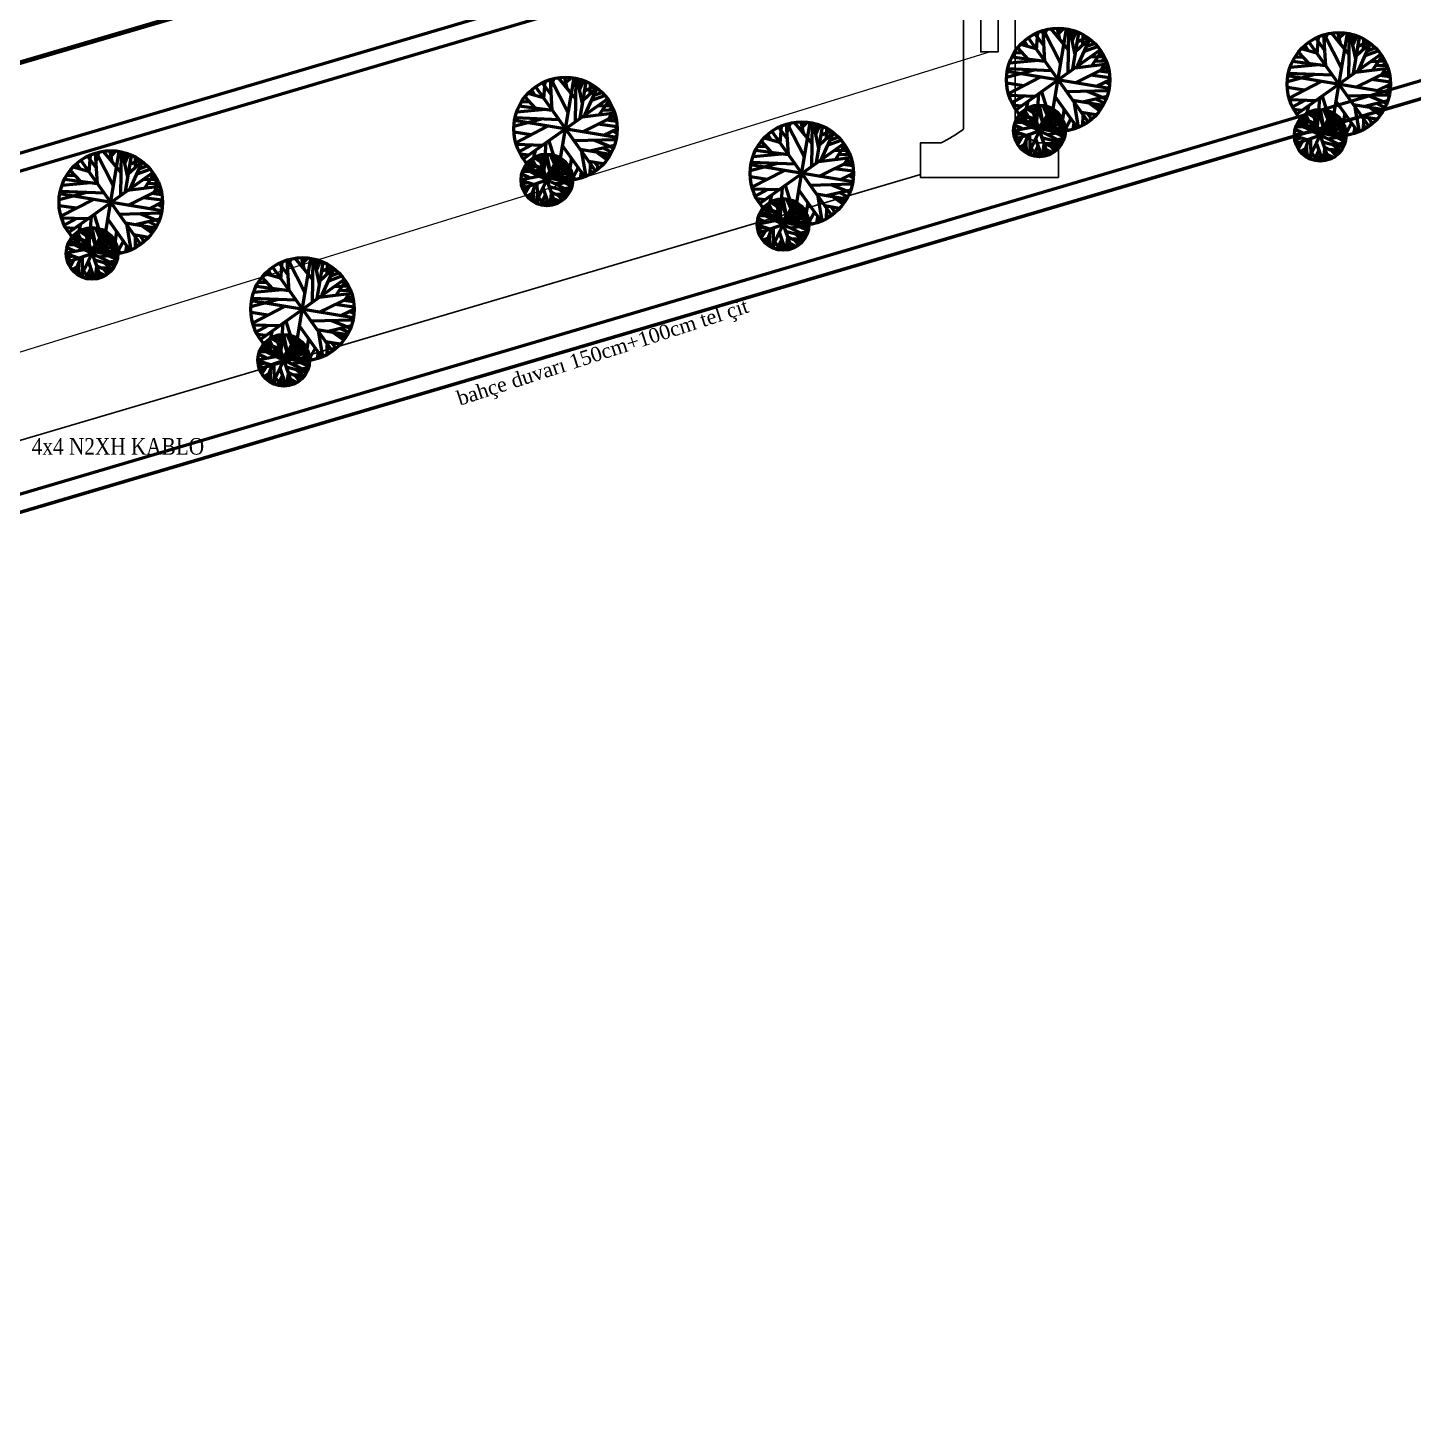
# Model space of a CAD drawing. Header units: millimetres. Extents: x 2046 to 14753, y 2361 to 29276.
# Drawn here: x 6822.8 to 7224.7, y 26525.4 to 26929.7 of the extents above; entities that cross this region are included whole.
import ezdxf

# ---------------------------------------------------------------- set-up
doc = ezdxf.new("R2010")
doc.units = ezdxf.units.MM
for name, color, linetype, lineweight in [('A.O. DUVAR', 7, 'Continuous', 50), ('ELK-YAZI', 2, 'Continuous', 25), ('TOPRAKLAMA', 44, 'Continuous', 18)]:
    doc.layers.add(name, color=color, linetype=linetype, lineweight=lineweight)
doc.layers.add('AYDINLATMA', color=3, linetype='Continuous')
doc.layers.add('aydınlatma', color=3, linetype='Continuous')
doc.styles.add('A.O. MALZEME', font='times.ttf', dxfattribs={"height": 10})
doc.styles.add('YAZI', font='times.ttf', dxfattribs={"width": 0.85})

msp = doc.modelspace()

# ---------------------------------------------------------------- linework, layer by layer
at = {"layer": 'A.O. DUVAR'}
for p, q in [((5839.016, 26603.512), (7231.272, 27014.647)), ((5843.728, 26599.69), (7233.049, 27009.959)), ((7117.601, 26924.504), (7115.013, 26927.968)), ((7115.474, 26923.258), (7115.816, 26928.235)), ((7117.908, 26919.934), (7117.345, 26928.837)), ((7117.468, 26926.642), (7118.321, 26929.074)), ((7122.527, 26919.275), (7117.58, 26928.912)), ((7119.255, 26899.779), (7124.205, 26929.362)), ((7124.754, 26923.25), (7119.664, 26929.364)), ((7122.187, 26926.31), (7121.552, 26929.448)), ((7121.849, 26928.026), (7123.239, 26929.395)), ((7124.628, 26916.636), (7124.81, 26929.189)), ((7126.669, 26921.9), (7125.148, 26929.075)), ((7125.477, 26927.304), (7126.466, 26928.683)), ((7125.783, 26925.938), (7126.977, 26928.541)), ((7126.005, 26917.664), (7127.721, 26928.187)), ((7128.911, 26924.899), (7128.958, 26927.58)), ((7199.359, 26918.663), (7198.797, 26927.566)), ((7198.92, 26925.372), (7199.773, 26927.803)), ((7203.979, 26918.005), (7199.032, 26927.641)), ((7200.706, 26898.509), (7205.657, 26928.092)), ((7206.205, 26921.979), (7201.116, 26928.093)), ((7203.639, 26925.04), (7203.004, 26928.178)), ((7203.301, 26926.755), (7204.69, 26928.125)), ((7206.08, 26915.365), (7206.262, 26927.919)), ((7208.121, 26920.629), (7206.6, 26927.805)), ((7206.928, 26926.034), (7207.918, 26927.413)), ((7207.235, 26924.667), (7208.429, 26927.27)), ((7265.051, 26925.567), (5928.549, 26530.895)), ((7109.643, 26905.949), (7133.816, 26923.192)), ((7113.071, 26920.629), (7110.003, 26923.888)), ((7115.261, 26923.58), (7110.874, 26924.829)), ((7112.842, 26924.328), (7111.937, 26925.852)), ((7113.108, 26926.657), (7130.351, 26902.484)), ((7126.837, 26922.901), (7130.738, 26926.481)), ((7127.293, 26925.628), (7130.142, 26926.924)), ((7127.478, 26918.733), (7130.945, 26926.389)), ((7129.376, 26922.877), (7133.174, 26924.243)), ((7130.018, 26924.314), (7132.297, 26925.134)), ((7196.712, 26922.309), (7192.326, 26923.558)), ((7194.294, 26923.057), (7193.389, 26924.582)), ((7194.56, 26925.387), (7211.803, 26901.213)), ((7199.053, 26923.233), (7196.465, 26926.698)), ((7196.926, 26921.988), (7197.268, 26926.964)), ((7207.457, 26916.393), (7209.173, 26926.917)), ((7208.289, 26921.631), (7212.189, 26925.211)), ((7208.745, 26924.357), (7211.594, 26925.654)), ((7208.93, 26917.462), (7212.397, 26925.119)), ((7210.363, 26923.629), (7210.41, 26926.309)), ((7210.828, 26921.606), (7214.626, 26922.973)), ((7211.47, 26923.043), (7213.749, 26923.863)), ((5927.442, 26525.355), (7266.829, 26920.878)), ((7266.829, 26920.878), (5927.442, 26525.355)), ((7115.988, 26920.198), (7107.605, 26919.427)), ((7117.864, 26919.941), (7108.303, 26921.198)), ((7111.404, 26922.395), (7108.942, 26922.349)), ((7135.979, 26919.141), (7126.548, 26917.973)), ((7131.062, 26921.222), (7135.055, 26921.354)), ((7131.521, 26918.628), (7134.262, 26922.746)), ((7132.528, 26920.118), (7135.675, 26919.992)), ((7133.933, 26921.313), (7134.783, 26921.858)), ((7134.168, 26917.384), (7135.194, 26918.986)), ((7134.441, 26920.084), (7135.319, 26920.796)), ((7197.44, 26918.927), (7189.057, 26918.156)), ((7199.316, 26918.671), (7189.755, 26919.927)), ((7192.855, 26921.124), (7190.394, 26921.079)), ((7191.095, 26904.678), (7215.268, 26921.922)), ((7194.523, 26919.358), (7191.454, 26922.617)), ((7212.514, 26919.951), (7216.507, 26920.084)), ((7212.972, 26917.358), (7215.714, 26921.475)), ((7215.385, 26920.043), (7216.234, 26920.587)), ((7215.893, 26918.814), (7216.771, 26919.525)), ((6976.324, 26885.559), (6981.274, 26915.142)), ((6981.823, 26909.03), (6976.733, 26915.144)), ((6979.256, 26912.091), (6978.621, 26915.229)), ((6978.919, 26913.806), (6980.308, 26915.175)), ((6981.697, 26902.416), (6981.879, 26914.969)), ((7114.766, 26917.428), (7106.777, 26915.275)), ((7136.521, 26912.095), (7106.938, 26917.045)), ((7119.817, 26917.212), (7107.143, 26917.731)), ((7107.281, 26910.558), (7116.561, 26915.354)), ((7136.214, 26918.415), (7126.727, 26913.71)), ((7136.657, 26915.195), (7131.204, 26915.936)), ((7136.561, 26916.755), (7133.635, 26917.131)), ((7135.467, 26916.881), (7136.32, 26917.711)), ((7196.218, 26916.157), (7188.229, 26914.005)), ((7217.973, 26910.825), (7188.39, 26915.775)), ((7201.269, 26915.941), (7188.595, 26916.461)), ((7217.431, 26917.87), (7207.999, 26916.703)), ((7217.666, 26917.144), (7208.179, 26912.44)), ((7213.98, 26918.848), (7217.127, 26918.722)), ((7218.013, 26915.485), (7215.087, 26915.86)), ((7215.62, 26916.114), (7216.646, 26917.716)), ((7216.919, 26915.611), (7217.771, 26916.44)), ((6969.912, 26910.108), (6969.007, 26911.632)), ((6970.177, 26912.437), (6987.42, 26888.264)), ((6974.671, 26910.284), (6972.082, 26913.749)), ((6972.544, 26909.038), (6972.885, 26914.015)), ((6974.977, 26905.714), (6974.414, 26914.617)), ((6974.538, 26912.423), (6975.391, 26914.854)), ((6979.596, 26905.055), (6974.65, 26914.692)), ((6983.738, 26907.68), (6982.217, 26914.856)), ((6982.546, 26913.085), (6983.535, 26914.463)), ((6982.852, 26911.718), (6984.046, 26914.321)), ((6983.074, 26903.444), (6984.79, 26913.967)), ((6983.906, 26908.681), (6987.807, 26912.261)), ((6984.362, 26911.408), (6987.212, 26912.704)), ((6984.547, 26904.513), (6988.014, 26912.17)), ((6985.98, 26910.679), (6986.027, 26913.36)), ((6987.087, 26910.094), (6989.366, 26910.914)), ((7111.681, 26912.853), (7106.811, 26913.611)), ((7120.579, 26899.638), (7116.967, 26911.111)), ((7136.337, 26911.416), (7124.193, 26911.103)), ((7135.667, 26909.011), (7130.282, 26911.228)), ((7132.899, 26912.735), (7136.694, 26914.617)), ((7136.654, 26913.308), (7135.383, 26913.978)), ((7193.133, 26911.583), (7188.262, 26912.341)), ((7188.733, 26909.287), (7198.013, 26914.084)), ((7218.109, 26913.924), (7212.656, 26914.665)), ((7214.351, 26911.464), (7218.146, 26913.346)), ((7218.105, 26912.037), (7216.834, 26912.708)), ((6974.933, 26905.721), (6965.372, 26906.978)), ((6968.473, 26908.175), (6966.011, 26908.129)), ((6966.712, 26891.729), (6990.886, 26908.972)), ((6970.14, 26906.409), (6967.072, 26909.668)), ((6972.33, 26909.36), (6967.943, 26910.609)), ((6986.445, 26908.657), (6990.243, 26910.023)), ((6988.131, 26907.002), (6992.124, 26907.135)), ((6988.59, 26904.408), (6991.331, 26908.526)), ((6991.002, 26907.094), (6991.852, 26907.638)), ((7115.004, 26909.78), (7107.458, 26910.013)), ((7111.761, 26909.865), (7108.226, 26907.94)), ((7111.05, 26906.953), (7108.688, 26907.234)), ((7111.828, 26903.333), (7113.013, 26908.283)), ((7114.554, 26904.821), (7115.421, 26907.16)), ((7115.75, 26905.118), (7114.998, 26907.146)), ((7115.252, 26902.883), (7116.239, 26907.233)), ((7116.074, 26910.574), (7115.325, 26901.032)), ((7115.989, 26906.163), (7116.741, 26907.209)), ((7117.375, 26901.915), (7116.363, 26907.236)), ((7119.004, 26903.507), (7117.426, 26907.158)), ((7118.205, 26905.337), (7118.344, 26906.932)), ((7127.313, 26900.685), (7120.95, 26909.586)), ((7134.681, 26907.117), (7126, 26908.57)), ((7127.689, 26900.794), (7126.496, 26907.8)), ((7128.831, 26908.153), (7135.937, 26909.824)), ((7133.716, 26905.62), (7130.775, 26907.771)), ((7134.228, 26906.278), (7132.632, 26907.403)), ((7135.062, 26907.797), (7132.719, 26908.99)), ((7196.456, 26908.51), (7188.91, 26908.743)), ((7193.213, 26908.595), (7189.678, 26906.67)), ((7193.28, 26902.063), (7194.465, 26907.013)), ((7197.525, 26909.303), (7196.777, 26899.762)), ((7202.031, 26898.368), (7198.418, 26909.84)), ((7208.765, 26899.415), (7202.402, 26908.316)), ((7217.789, 26910.145), (7205.645, 26909.832)), ((7216.133, 26905.847), (7207.452, 26907.299)), ((7210.283, 26906.883), (7217.389, 26908.554)), ((7217.119, 26907.741), (7211.734, 26909.957)), ((7216.514, 26906.526), (7214.17, 26907.719)), ((6971.836, 26903.208), (6963.846, 26901.056)), ((6993.59, 26897.875), (6964.007, 26902.826)), ((6976.886, 26902.992), (6964.212, 26903.511)), ((6973.058, 26905.978), (6964.674, 26905.207)), ((6993.048, 26904.921), (6983.617, 26903.753)), ((6993.283, 26904.195), (6983.796, 26899.491)), ((6989.598, 26905.899), (6992.744, 26905.772)), ((6993.63, 26902.535), (6990.704, 26902.911)), ((6991.237, 26903.165), (6992.264, 26904.766)), ((6991.51, 26905.864), (6992.388, 26906.576)), ((6992.536, 26902.661), (6993.389, 26903.491)), ((7123.073, 26896.495), (7109.583, 26903.047)), ((7115.783, 26901.308), (7109.778, 26903.347)), ((7114.369, 26903.281), (7110.239, 26904.095)), ((7115.232, 26902.893), (7110.824, 26904.846)), ((7112.303, 26905.37), (7110.898, 26904.175)), ((7112.48, 26904.982), (7111.293, 26905.308)), ((7113.03, 26903.899), (7112.019, 26905.896)), ((7114.497, 26905.006), (7112.57, 26906.224)), ((7113.052, 26893.026), (7119.604, 26906.516)), ((7115.555, 26904.54), (7113.207, 26902.244)), ((7113.443, 26905.706), (7113.224, 26906.565)), ((7113.899, 26906.786), (7118.757, 26892.756)), ((7115.76, 26906.565), (7117.932, 26900.081)), ((7118.01, 26900.352), (7119.87, 26906.348)), ((7118.285, 26906.208), (7119.145, 26906.668)), ((7118.815, 26900.651), (7121.125, 26905.456)), ((7119.673, 26900.956), (7122.417, 26904.139)), ((7119.732, 26902.589), (7120.016, 26906.246)), ((7119.877, 26904.651), (7120.818, 26905.731)), ((7124.644, 26899.93), (7119.883, 26903.473)), ((7119.923, 26905.35), (7120.592, 26905.871)), ((7119.954, 26903.046), (7122.33, 26904.212)), ((7120.558, 26904.289), (7122.107, 26904.508)), ((7121.168, 26902.675), (7123.183, 26902.794)), ((7121.231, 26903.711), (7121.632, 26904.99)), ((7121.679, 26903.274), (7122.888, 26903.345)), ((7123.451, 26906.136), (7122.396, 26899.563)), ((7125.429, 26903.288), (7123.441, 26899.674)), ((7132.668, 26904.422), (7128.458, 26905.127)), ((7128.913, 26901.447), (7128.954, 26904.357)), ((7131.447, 26903.254), (7130.359, 26904.751)), ((7131.044, 26903.779), (7131.016, 26902.811)), ((7192.502, 26905.682), (7190.14, 26905.963)), ((7195.821, 26902.01), (7191.691, 26902.824)), ((7196.684, 26901.622), (7192.276, 26903.575)), ((7193.755, 26904.1), (7192.35, 26902.905)), ((7193.932, 26903.712), (7192.745, 26904.037)), ((7194.482, 26902.629), (7193.471, 26904.626)), ((7195.949, 26903.735), (7194.021, 26904.954)), ((7194.504, 26891.755), (7201.056, 26905.246)), ((7197.007, 26903.27), (7194.659, 26900.974)), ((7194.895, 26904.436), (7194.676, 26905.294)), ((7195.351, 26905.515), (7200.208, 26891.486)), ((7196.006, 26903.551), (7196.873, 26905.89)), ((7197.202, 26903.848), (7196.45, 26905.875)), ((7196.704, 26901.613), (7197.691, 26905.963)), ((7197.212, 26905.295), (7199.384, 26898.811)), ((7197.441, 26904.893), (7198.193, 26905.938)), ((7198.826, 26900.645), (7197.815, 26905.965)), ((7200.456, 26902.237), (7198.878, 26905.888)), ((7199.462, 26899.082), (7201.322, 26905.077)), ((7199.657, 26904.067), (7199.795, 26905.662)), ((7199.737, 26904.938), (7200.597, 26905.398)), ((7200.267, 26899.381), (7202.576, 26904.186)), ((7201.125, 26899.685), (7203.869, 26902.868)), ((7201.184, 26901.319), (7201.468, 26904.975)), ((7201.329, 26903.38), (7202.269, 26904.46)), ((7201.375, 26904.079), (7202.044, 26904.601)), ((7201.406, 26901.775), (7203.782, 26902.942)), ((7202.01, 26903.019), (7203.559, 26903.238)), ((7202.683, 26902.441), (7203.084, 26903.72)), ((7204.903, 26904.866), (7203.848, 26898.293)), ((7209.14, 26899.523), (7207.948, 26906.53)), ((7214.12, 26903.152), (7209.91, 26903.856)), ((7210.365, 26900.176), (7210.406, 26903.087)), ((7212.898, 26901.983), (7211.81, 26903.481)), ((7215.168, 26904.349), (7212.226, 26906.5)), ((7215.68, 26905.007), (7214.083, 26906.132)), ((6968.75, 26898.633), (6963.88, 26899.391)), ((6964.35, 26896.338), (6973.63, 26901.134)), ((6993.726, 26900.975), (6988.273, 26901.716)), ((6989.968, 26898.515), (6993.763, 26900.397)), ((6993.723, 26899.088), (6992.452, 26899.758)), ((7038.467, 26897.181), (7037.562, 26898.705)), ((7038.732, 26899.51), (7055.975, 26875.337)), ((7043.226, 26897.357), (7040.637, 26900.822)), ((7041.099, 26896.111), (7041.441, 26901.088)), ((7043.532, 26892.787), (7042.969, 26901.69)), ((7043.093, 26899.496), (7043.946, 26901.927)), ((7048.151, 26892.128), (7043.205, 26901.765)), ((7044.879, 26872.632), (7049.829, 26902.215)), ((7050.378, 26896.103), (7045.288, 26902.217)), ((7047.811, 26899.164), (7047.176, 26902.301)), ((7047.474, 26900.879), (7048.863, 26902.248)), ((7050.253, 26889.489), (7050.435, 26902.042)), ((7052.293, 26894.753), (7050.772, 26901.929)), ((7051.101, 26900.158), (7052.09, 26901.536)), ((7051.407, 26898.791), (7052.602, 26901.394)), ((7051.629, 26890.517), (7053.346, 26901.04)), ((7052.461, 26895.754), (7056.362, 26899.334)), ((7052.917, 26898.481), (7055.767, 26899.777)), ((7053.102, 26891.586), (7056.57, 26899.242)), ((7054.535, 26897.752), (7054.582, 26900.433)), ((7108.831, 26899.887), (7113.96, 26900.877)), ((7112.426, 26898.423), (7108.839, 26899.601)), ((7110.882, 26898.922), (7108.915, 26898.498)), ((7111.266, 26900.366), (7109.037, 26901.417)), ((7113.392, 26902.125), (7109.255, 26902.221)), ((7109.313, 26897.342), (7123.343, 26902.2)), ((7113.668, 26892.771), (7113.555, 26898.784)), ((7115.421, 26902.675), (7113.734, 26901.927)), ((7117.182, 26902.266), (7116.156, 26900.664)), ((7119.603, 26902.604), (7118.366, 26900.008)), ((7123.818, 26899.57), (7118.603, 26898.653)), ((7118.865, 26901.126), (7119.615, 26899.742)), ((7123.808, 26899.951), (7119.119, 26900.723)), ((7123.576, 26897.963), (7121.065, 26899.088)), ((7122.554, 26900.509), (7121.24, 26899.585)), ((7121.597, 26900.335), (7123.493, 26901.923)), ((7121.743, 26901.643), (7123.677, 26901.143)), ((7122.291, 26900.907), (7123.782, 26900.402)), ((7123.75, 26898.725), (7122.4, 26899.318)), ((7122.691, 26899.364), (7123.41, 26899.988)), ((7123.133, 26901.282), (7123.618, 26901.423)), ((7123.204, 26900.621), (7123.725, 26900.838)), ((7123.243, 26898.94), (7123.769, 26899.217)), ((7126.328, 26901.994), (7125.986, 26900.221)), ((7129.797, 26901.928), (7128.941, 26902.415)), ((7190.283, 26898.616), (7195.411, 26899.606)), ((7192.717, 26899.096), (7190.488, 26900.147)), ((7194.843, 26900.854), (7190.707, 26900.95)), ((7190.765, 26896.072), (7204.795, 26900.929)), ((7204.525, 26895.225), (7191.035, 26901.776)), ((7197.235, 26900.038), (7191.23, 26902.076)), ((7196.873, 26901.405), (7195.186, 26900.657)), ((7198.634, 26900.995), (7197.607, 26899.394)), ((7201.055, 26901.334), (7199.818, 26898.738)), ((7200.317, 26899.856), (7201.067, 26898.472)), ((7205.26, 26898.681), (7200.571, 26899.452)), ((7206.096, 26898.66), (7201.334, 26902.202)), ((7202.62, 26901.405), (7204.635, 26901.524)), ((7204.006, 26899.238), (7202.692, 26898.314)), ((7203.049, 26899.064), (7204.945, 26900.652)), ((7203.131, 26902.004), (7204.34, 26902.075)), ((7203.195, 26900.373), (7205.129, 26899.873)), ((7203.743, 26899.637), (7205.234, 26899.132)), ((7204.143, 26898.094), (7204.862, 26898.717)), ((7204.585, 26900.012), (7205.07, 26900.153)), ((7204.655, 26899.35), (7205.177, 26899.568)), ((7206.881, 26902.018), (7204.893, 26898.404)), ((7207.78, 26900.723), (7207.438, 26898.95)), ((7211.249, 26900.658), (7210.393, 26901.144)), ((7212.495, 26902.508), (7212.467, 26901.541)), ((6972.073, 26895.561), (6964.527, 26895.794)), ((6968.83, 26895.646), (6965.295, 26893.72)), ((6973.143, 26896.354), (6972.394, 26886.812)), ((6977.649, 26885.418), (6974.036, 26896.891)), ((6984.383, 26886.465), (6978.019, 26895.366)), ((6993.406, 26897.196), (6981.262, 26896.883)), ((6985.9, 26893.933), (6993.006, 26895.604)), ((6992.736, 26894.791), (6987.351, 26897.008)), ((6992.131, 26893.577), (6989.788, 26894.77)), ((7037.028, 26895.248), (7034.566, 26895.202)), ((7035.267, 26878.802), (7059.441, 26896.045)), ((7038.695, 26893.482), (7035.627, 26896.741)), ((7040.885, 26896.433), (7036.498, 26897.682)), ((7055, 26895.73), (7058.798, 26897.096)), ((7055.642, 26897.167), (7057.921, 26897.987)), ((7057.145, 26891.481), (7059.886, 26895.599)), ((7059.557, 26894.166), (7060.407, 26894.711)), ((7110.13, 26897.625), (7109.037, 26898.093)), ((7110.507, 26896.689), (7109.665, 26896.315)), ((7109.992, 26895.779), (7111.259, 26897.986)), ((7111.95, 26895.832), (7110.5, 26895.062)), ((7111.622, 26894.956), (7110.708, 26894.836)), ((7113.051, 26898.653), (7111.344, 26894.182)), ((7112.334, 26896.774), (7112.46, 26893.358)), ((7115.658, 26892.337), (7113.875, 26894.709)), ((7115.963, 26895.482), (7114.528, 26892.479)), ((7117.045, 26892.322), (7115.25, 26897.49)), ((7122.889, 26896.195), (7117.02, 26897.76)), ((7117.241, 26892.322), (7117.658, 26895.851)), ((7121.487, 26894.367), (7117.529, 26896.29)), ((7118.828, 26895.69), (7122.472, 26895.488)), ((7120.813, 26893.785), (7119.706, 26895.232)), ((7122.228, 26895.136), (7119.958, 26896.96)), ((7121.152, 26894.029), (7120.545, 26894.794)), ((7121.766, 26894.639), (7120.811, 26895.543)), ((7121.426, 26897.313), (7123.512, 26897.68)), ((7123.308, 26897.058), (7122.793, 26897.559)), ((7193.877, 26897.153), (7190.291, 26898.33)), ((7192.334, 26897.651), (7190.367, 26897.227)), ((7191.582, 26896.355), (7190.488, 26896.823)), ((7191.959, 26895.419), (7191.117, 26895.044)), ((7191.444, 26894.509), (7192.711, 26896.716)), ((7194.502, 26897.382), (7192.796, 26892.911)), ((7193.786, 26895.504), (7193.912, 26892.087)), ((7195.12, 26891.501), (7195.007, 26897.514)), ((7198.497, 26891.052), (7196.702, 26896.22)), ((7204.341, 26894.925), (7198.472, 26896.489)), ((7202.939, 26893.097), (7198.981, 26895.019)), ((7205.27, 26898.299), (7200.055, 26897.382)), ((7203.68, 26893.866), (7201.41, 26895.69)), ((7205.028, 26896.692), (7202.517, 26897.818)), ((7202.878, 26896.043), (7204.964, 26896.41)), ((7205.202, 26897.454), (7203.851, 26898.047)), ((7204.76, 26895.788), (7204.245, 26896.289)), ((7204.695, 26897.669), (7205.221, 26897.947)), ((6838.241, 26891.107), (6855.484, 26866.934)), ((6842.734, 26888.954), (6840.146, 26892.419)), ((6840.607, 26887.709), (6840.949, 26892.685)), ((6843.04, 26884.384), (6842.478, 26893.287)), ((6842.601, 26891.093), (6843.454, 26893.524)), ((6847.66, 26883.726), (6842.713, 26893.362)), ((6844.388, 26864.229), (6849.338, 26893.812)), ((6849.886, 26887.7), (6844.797, 26893.814)), ((6847.32, 26890.761), (6846.685, 26893.899)), ((6846.982, 26892.476), (6848.371, 26893.845)), ((6849.761, 26881.086), (6849.943, 26893.64)), ((6851.802, 26886.35), (6850.281, 26893.526)), ((6850.609, 26891.755), (6851.599, 26893.134)), ((6850.916, 26890.388), (6852.11, 26892.991)), ((6851.138, 26882.114), (6852.854, 26892.638)), ((6851.97, 26887.352), (6855.871, 26890.932)), ((6852.426, 26890.078), (6855.275, 26891.375)), ((6852.611, 26883.183), (6856.078, 26890.84)), ((6854.044, 26889.35), (6854.091, 26892.03)), ((6968.12, 26892.733), (6965.757, 26893.014)), ((6972.301, 26888.673), (6967.893, 26890.626)), ((6969.372, 26891.15), (6967.967, 26889.956)), ((6969.549, 26890.762), (6968.362, 26891.088)), ((6968.897, 26889.114), (6970.082, 26894.063)), ((6970.1, 26889.68), (6969.088, 26891.676)), ((6971.566, 26890.786), (6969.639, 26892.004)), ((6970.121, 26878.806), (6976.673, 26892.296)), ((6970.512, 26891.486), (6970.293, 26892.345)), ((6970.968, 26892.566), (6975.826, 26878.536)), ((6971.623, 26890.601), (6972.49, 26892.94)), ((6972.82, 26890.899), (6972.067, 26892.926)), ((6972.321, 26888.663), (6973.308, 26893.013)), ((6972.829, 26892.345), (6975.001, 26885.861)), ((6973.058, 26891.943), (6973.81, 26892.989)), ((6974.444, 26887.695), (6973.432, 26893.016)), ((6976.073, 26889.287), (6974.495, 26892.938)), ((6975.079, 26886.132), (6976.939, 26892.128)), ((6975.274, 26891.118), (6975.413, 26892.712)), ((6975.354, 26891.988), (6976.214, 26892.449)), ((6975.884, 26886.431), (6978.194, 26891.236)), ((6976.801, 26888.369), (6977.085, 26892.026)), ((6976.946, 26890.431), (6977.887, 26891.511)), ((6976.992, 26891.13), (6977.662, 26891.652)), ((6978.3, 26889.491), (6978.701, 26890.77)), ((6980.521, 26891.916), (6979.465, 26885.343)), ((6991.75, 26892.897), (6983.069, 26894.35)), ((6984.758, 26886.574), (6983.565, 26893.58)), ((6989.737, 26890.202), (6985.527, 26890.907)), ((6990.785, 26891.4), (6987.844, 26893.551)), ((6991.297, 26892.058), (6989.701, 26893.183)), ((7041.613, 26893.051), (7033.229, 26892.28)), ((7043.488, 26892.794), (7033.927, 26894.051)), ((7061.603, 26891.994), (7052.172, 26890.826)), ((7061.839, 26891.268), (7052.351, 26886.564)), ((7056.686, 26894.075), (7060.68, 26894.208)), ((7058.153, 26892.972), (7061.299, 26892.845)), ((7059.792, 26890.238), (7060.819, 26891.839)), ((7060.065, 26892.937), (7060.943, 26893.649)), ((7112.409, 26894.511), (7111.691, 26893.888)), ((7113.618, 26894.332), (7112.658, 26893.261)), ((7113.056, 26893.727), (7113.22, 26892.957)), ((7114.738, 26892.91), (7113.977, 26892.652)), ((7116.509, 26893.837), (7115.045, 26892.384)), ((7116.757, 26893.089), (7116.343, 26892.287)), ((7117.92, 26892.462), (7118.351, 26893.852)), ((7118.412, 26892.568), (7118.071, 26892.922)), ((7120.142, 26893.359), (7118.222, 26894.291)), ((7119.391, 26892.971), (7119.08, 26893.843)), ((7119.271, 26893.28), (7119.121, 26892.819)), ((7193.402, 26894.562), (7191.952, 26893.792)), ((7193.074, 26893.686), (7192.16, 26893.565)), ((7193.861, 26893.241), (7193.143, 26892.618)), ((7195.07, 26893.061), (7194.11, 26891.991)), ((7194.507, 26892.457), (7194.672, 26891.687)), ((7197.11, 26891.067), (7195.327, 26893.438)), ((7196.19, 26891.64), (7195.429, 26891.382)), ((7197.415, 26894.212), (7195.98, 26891.208)), ((7197.961, 26892.567), (7196.497, 26891.114)), ((7198.209, 26891.819), (7197.795, 26891.017)), ((7198.693, 26891.051), (7199.11, 26894.58)), ((7199.372, 26891.192), (7199.803, 26892.582)), ((7199.864, 26891.298), (7199.522, 26891.652)), ((7201.593, 26892.088), (7199.674, 26893.021)), ((7200.28, 26894.42), (7203.924, 26894.218)), ((7200.842, 26891.701), (7200.532, 26892.572)), ((7200.723, 26892.009), (7200.573, 26891.549)), ((7202.265, 26892.515), (7201.158, 26893.962)), ((7202.604, 26892.758), (7201.997, 26893.523)), ((7203.218, 26893.369), (7202.263, 26894.272)), ((6836.536, 26886.845), (6834.075, 26886.8)), ((6834.776, 26870.399), (6858.949, 26887.642)), ((6838.204, 26885.079), (6835.135, 26888.338)), ((6840.393, 26888.03), (6836.007, 26889.279)), ((6837.975, 26888.778), (6837.07, 26890.302)), ((6854.509, 26887.327), (6858.307, 26888.694)), ((6855.151, 26888.764), (6857.43, 26889.584)), ((6856.653, 26883.079), (6859.395, 26887.196)), ((6965.9, 26885.667), (6971.029, 26886.657)), ((6968.335, 26886.146), (6966.106, 26887.198)), ((6970.461, 26887.905), (6966.324, 26888.001)), ((6966.382, 26883.123), (6980.412, 26887.98)), ((6980.142, 26882.275), (6966.652, 26888.827)), ((6972.853, 26887.088), (6966.847, 26889.127)), ((6971.438, 26889.061), (6967.308, 26889.875)), ((6972.624, 26890.32), (6970.277, 26888.025)), ((6972.49, 26888.455), (6970.804, 26887.708)), ((6974.251, 26888.046), (6973.225, 26886.445)), ((6976.673, 26888.384), (6975.435, 26885.789)), ((6975.934, 26886.906), (6976.684, 26885.523)), ((6976.742, 26886.736), (6979.486, 26889.919)), ((6981.713, 26885.711), (6976.952, 26889.253)), ((6977.023, 26888.826), (6979.4, 26889.992)), ((6977.627, 26890.069), (6979.177, 26890.289)), ((6978.237, 26888.456), (6980.252, 26888.575)), ((6978.666, 26886.115), (6980.563, 26887.703)), ((6978.748, 26889.054), (6979.957, 26889.126)), ((6978.813, 26887.424), (6980.747, 26886.923)), ((6979.36, 26886.687), (6980.852, 26886.183)), ((6980.203, 26887.062), (6980.687, 26887.203)), ((6980.273, 26886.401), (6980.794, 26886.618)), ((6982.498, 26889.068), (6980.51, 26885.454)), ((6983.397, 26887.774), (6983.056, 26886.001)), ((6985.982, 26887.227), (6986.023, 26890.137)), ((6986.866, 26887.708), (6986.011, 26888.195)), ((6988.516, 26889.034), (6987.428, 26890.532)), ((6988.113, 26889.559), (6988.085, 26888.591)), ((7040.391, 26890.281), (7032.401, 26888.129)), ((7062.145, 26884.948), (7032.562, 26889.899)), ((7045.441, 26890.065), (7032.767, 26890.584)), ((7032.905, 26883.411), (7042.185, 26888.207)), ((7062.281, 26888.048), (7056.828, 26888.789)), ((7058.523, 26885.588), (7062.318, 26887.47)), ((7062.185, 26889.608), (7059.259, 26889.984)), ((7062.278, 26886.161), (7061.007, 26886.831)), ((7061.091, 26889.734), (7061.944, 26890.564)), ((6841.121, 26884.648), (6832.738, 26883.877)), ((6842.997, 26884.391), (6833.436, 26885.648)), ((6861.112, 26883.591), (6851.681, 26882.424)), ((6861.347, 26882.865), (6851.86, 26878.161)), ((6856.195, 26885.672), (6860.188, 26885.805)), ((6857.661, 26884.569), (6860.808, 26884.443)), ((6859.066, 26885.764), (6859.916, 26886.308)), ((6859.301, 26881.835), (6860.327, 26883.436)), ((6859.574, 26884.535), (6860.452, 26885.246)), ((6969.495, 26884.203), (6965.908, 26885.381)), ((6967.951, 26884.702), (6965.984, 26884.278)), ((6967.199, 26883.405), (6966.106, 26883.874)), ((6967.061, 26881.559), (6968.328, 26883.766)), ((6970.12, 26884.433), (6968.413, 26879.962)), ((6969.403, 26882.554), (6969.529, 26879.138)), ((6970.737, 26878.551), (6970.624, 26884.564)), ((6974.115, 26878.103), (6972.319, 26883.271)), ((6979.958, 26881.975), (6974.089, 26883.54)), ((6980.887, 26885.35), (6975.672, 26884.433)), ((6980.877, 26885.731), (6976.188, 26886.503)), ((6979.297, 26880.917), (6977.027, 26882.74)), ((6980.645, 26883.743), (6978.134, 26884.868)), ((6979.624, 26886.289), (6978.309, 26885.365)), ((6978.495, 26883.093), (6980.581, 26883.46)), ((6980.819, 26884.505), (6979.469, 26885.098)), ((6979.76, 26885.145), (6980.479, 26885.768)), ((6980.377, 26882.838), (6979.862, 26883.339)), ((6980.312, 26884.72), (6980.839, 26884.997)), ((7037.305, 26885.706), (7032.435, 26886.464)), ((7040.628, 26882.633), (7033.082, 26882.867)), ((7037.385, 26882.719), (7033.851, 26880.793)), ((7041.698, 26883.427), (7040.949, 26873.885)), ((7046.204, 26872.491), (7042.591, 26883.964)), ((7061.961, 26884.269), (7049.817, 26883.956)), ((7054.455, 26881.006), (7061.561, 26882.677)), ((7061.291, 26881.864), (7055.906, 26884.081)), ((6839.899, 26881.878), (6831.91, 26879.726)), ((6861.654, 26876.546), (6832.071, 26881.496)), ((6844.95, 26881.662), (6832.276, 26882.181)), ((6832.414, 26875.008), (6841.694, 26879.805)), ((6861.79, 26879.645), (6856.337, 26880.386)), ((6858.032, 26877.185), (6861.827, 26879.067)), ((6861.694, 26881.206), (6858.768, 26881.581)), ((6860.6, 26881.332), (6861.453, 26882.161)), ((6967.576, 26882.469), (6966.734, 26882.095)), ((6969.019, 26881.612), (6967.569, 26880.842)), ((6968.691, 26880.736), (6967.777, 26880.616)), ((6969.478, 26880.291), (6968.76, 26879.668)), ((6970.687, 26880.112), (6969.727, 26879.042)), ((6970.125, 26879.507), (6970.289, 26878.738)), ((6972.728, 26878.118), (6970.944, 26880.489)), ((6971.807, 26878.69), (6971.046, 26878.433)), ((6973.032, 26881.262), (6971.598, 26878.259)), ((6973.578, 26879.617), (6972.114, 26878.165)), ((6973.827, 26878.87), (6973.413, 26878.067)), ((6974.31, 26878.102), (6974.727, 26881.631)), ((6978.557, 26880.147), (6974.598, 26882.07)), ((6974.99, 26878.242), (6975.42, 26879.632)), ((6975.481, 26878.348), (6975.14, 26878.702)), ((6977.211, 26879.139), (6975.291, 26880.071)), ((6975.897, 26881.47), (6979.541, 26881.268)), ((6976.46, 26878.751), (6976.149, 26879.623)), ((6976.341, 26879.06), (6976.191, 26878.6)), ((6977.883, 26879.565), (6976.775, 26881.012)), ((6978.221, 26879.809), (6977.614, 26880.574)), ((6978.836, 26880.42), (6977.88, 26881.323)), ((7036.675, 26879.806), (7034.312, 26880.087)), ((7037.452, 26876.186), (7038.637, 26881.136)), ((7038.655, 26876.753), (7037.643, 26878.749)), ((7040.121, 26877.859), (7038.194, 26879.077)), ((7038.676, 26865.879), (7045.228, 26879.369)), ((7039.067, 26878.559), (7038.848, 26879.418)), ((7039.524, 26879.639), (7044.381, 26865.609)), ((7040.179, 26877.674), (7041.045, 26880.013)), ((7041.375, 26877.972), (7040.623, 26879.999)), ((7040.876, 26875.736), (7041.863, 26880.086)), ((7041.384, 26879.418), (7043.556, 26872.934)), ((7041.613, 26879.016), (7042.365, 26880.062)), ((7042.999, 26874.768), (7041.987, 26880.089)), ((7044.628, 26876.36), (7043.05, 26880.011)), ((7043.634, 26873.205), (7045.494, 26879.201)), ((7043.829, 26878.191), (7043.968, 26879.785)), ((7043.91, 26879.061), (7044.769, 26879.522)), ((7045.356, 26875.442), (7045.64, 26879.099)), ((7045.502, 26877.504), (7046.442, 26878.584)), ((7045.547, 26878.203), (7046.217, 26878.725)), ((7052.938, 26873.538), (7046.574, 26882.439)), ((7049.076, 26878.989), (7048.02, 26872.416)), ((7060.305, 26879.97), (7051.624, 26881.423)), ((7053.313, 26873.647), (7052.12, 26880.653)), ((7059.341, 26878.473), (7056.399, 26880.624)), ((7059.852, 26879.131), (7058.256, 26880.256)), ((7060.686, 26880.65), (7058.343, 26881.843)), ((6836.814, 26877.304), (6831.943, 26878.061)), ((6840.137, 26874.231), (6832.591, 26874.464)), ((6841.207, 26875.024), (6840.458, 26865.483)), ((6845.712, 26864.088), (6842.099, 26875.561)), ((6861.47, 26875.866), (6849.326, 26875.553)), ((6860.8, 26873.462), (6855.415, 26875.678)), ((6861.787, 26877.758), (6860.516, 26878.428)), ((7039.016, 26874.978), (7034.88, 26875.074)), ((7034.937, 26870.196), (7048.967, 26875.053)), ((7048.697, 26869.348), (7035.207, 26875.9)), ((7041.408, 26874.161), (7035.402, 26876.2)), ((7039.993, 26876.134), (7035.863, 26876.948)), ((7040.856, 26875.746), (7036.448, 26877.699)), ((7037.927, 26878.223), (7036.522, 26877.028)), ((7038.104, 26877.835), (7036.917, 26878.161)), ((7041.179, 26877.393), (7038.832, 26875.098)), ((7041.045, 26875.528), (7039.359, 26874.781)), ((7042.806, 26875.119), (7041.78, 26873.518)), ((7045.228, 26875.457), (7043.99, 26872.862)), ((7044.44, 26873.504), (7046.749, 26878.309)), ((7045.297, 26873.809), (7048.041, 26876.992)), ((7050.268, 26872.783), (7045.507, 26876.326)), ((7045.578, 26875.899), (7047.955, 26877.065)), ((7046.182, 26877.142), (7047.732, 26877.362)), ((7046.793, 26875.529), (7048.807, 26875.648)), ((7046.855, 26876.564), (7047.256, 26877.843)), ((7047.221, 26873.188), (7049.118, 26874.776)), ((7047.303, 26876.127), (7048.512, 26876.199)), ((7047.368, 26874.497), (7049.302, 26873.996)), ((7051.053, 26876.141), (7049.065, 26872.527)), ((7051.952, 26874.847), (7051.611, 26873.074)), ((7058.292, 26877.275), (7054.082, 26877.98)), ((7054.538, 26874.3), (7054.578, 26877.21)), ((7055.421, 26874.781), (7054.566, 26875.268)), ((7057.071, 26876.107), (7055.983, 26877.605)), ((7056.668, 26876.632), (7056.64, 26875.664)), ((6836.894, 26874.316), (6833.359, 26872.39)), ((6836.183, 26871.403), (6833.821, 26871.684)), ((6836.961, 26867.784), (6838.146, 26872.733)), ((6839.63, 26869.456), (6837.702, 26870.675)), ((6838.185, 26857.476), (6844.737, 26870.967)), ((6838.576, 26870.156), (6838.357, 26871.015)), ((6839.032, 26871.236), (6843.889, 26857.207)), ((6839.687, 26869.272), (6840.554, 26871.61)), ((6840.883, 26869.569), (6840.131, 26871.596)), ((6840.385, 26867.334), (6841.372, 26871.683)), ((6840.893, 26871.015), (6843.065, 26864.532)), ((6841.122, 26870.613), (6841.874, 26871.659)), ((6842.508, 26866.365), (6841.496, 26871.686)), ((6844.137, 26867.957), (6842.559, 26871.609)), ((6843.143, 26864.803), (6845.003, 26870.798)), ((6843.338, 26869.788), (6843.476, 26871.383)), ((6843.418, 26870.658), (6844.278, 26871.119)), ((6844.865, 26867.039), (6845.149, 26870.696)), ((6852.446, 26865.135), (6846.083, 26874.037)), ((6848.584, 26870.586), (6847.529, 26864.013)), ((6859.814, 26871.567), (6851.133, 26873.02)), ((6852.821, 26865.244), (6851.629, 26872.251)), ((6853.964, 26872.604), (6861.07, 26874.274)), ((6858.849, 26870.07), (6855.908, 26872.221)), ((6859.361, 26870.728), (6857.764, 26871.853)), ((6860.195, 26872.247), (6857.852, 26873.44)), ((7034.455, 26872.74), (7039.584, 26873.73)), ((7038.05, 26871.276), (7034.463, 26872.454)), ((7036.506, 26871.775), (7034.539, 26871.351)), ((7036.89, 26873.219), (7034.661, 26874.271)), ((7035.754, 26870.478), (7034.661, 26870.947)), ((7035.616, 26868.632), (7036.883, 26870.839)), ((7038.675, 26871.506), (7036.968, 26867.035)), ((7039.292, 26865.624), (7039.179, 26871.637)), ((7048.513, 26869.048), (7042.644, 26870.613)), ((7049.443, 26872.423), (7044.227, 26871.506)), ((7044.489, 26873.979), (7045.239, 26872.596)), ((7049.432, 26872.804), (7044.744, 26873.576)), ((7049.2, 26870.816), (7046.689, 26871.941)), ((7048.179, 26873.362), (7046.864, 26872.438)), ((7047.05, 26870.166), (7049.136, 26870.533)), ((7047.915, 26873.76), (7049.407, 26873.255)), ((7049.375, 26871.578), (7048.024, 26872.171)), ((7048.315, 26872.217), (7049.034, 26872.841)), ((7048.932, 26869.911), (7048.417, 26870.412)), ((7048.758, 26874.135), (7049.242, 26874.276)), ((7048.828, 26873.474), (7049.349, 26873.691)), ((7048.867, 26871.793), (7049.394, 26872.07)), ((6838.524, 26866.575), (6834.388, 26866.671)), ((6834.446, 26861.793), (6848.476, 26866.65)), ((6848.206, 26860.946), (6834.716, 26867.497)), ((6840.916, 26865.758), (6834.911, 26867.797)), ((6839.502, 26867.731), (6835.372, 26868.545)), ((6840.365, 26867.343), (6835.957, 26869.296)), ((6837.436, 26869.821), (6836.031, 26868.626)), ((6837.613, 26869.432), (6836.426, 26869.758)), ((6838.163, 26868.35), (6837.152, 26870.346)), ((6840.688, 26868.991), (6838.34, 26866.695)), ((6840.554, 26867.125), (6838.867, 26866.378)), ((6842.315, 26866.716), (6841.288, 26865.115)), ((6844.736, 26867.055), (6843.499, 26864.459)), ((6843.948, 26865.101), (6846.258, 26869.907)), ((6844.806, 26865.406), (6847.55, 26868.589)), ((6845.01, 26869.101), (6845.951, 26870.181)), ((6849.777, 26864.381), (6845.015, 26867.923)), ((6845.056, 26869.8), (6845.725, 26870.322)), ((6845.087, 26867.496), (6847.463, 26868.662)), ((6845.691, 26868.739), (6847.24, 26868.959)), ((6846.301, 26867.126), (6848.316, 26867.245)), ((6846.364, 26868.162), (6846.765, 26869.441)), ((6846.73, 26864.785), (6848.626, 26866.373)), ((6846.812, 26867.724), (6848.021, 26867.796)), ((6850.562, 26867.739), (6848.574, 26864.125)), ((6851.461, 26866.444), (6851.119, 26864.671)), ((6857.801, 26868.873), (6853.591, 26869.577)), ((6854.046, 26865.897), (6854.087, 26868.808)), ((6854.93, 26866.379), (6854.074, 26866.865)), ((6856.579, 26867.704), (6855.492, 26869.202)), ((6856.177, 26868.229), (6856.148, 26867.262)), ((7036.131, 26869.542), (7035.289, 26869.168)), ((7037.574, 26868.685), (7036.124, 26867.915)), ((7037.247, 26867.809), (7036.332, 26867.689)), ((7038.033, 26867.364), (7037.315, 26866.741)), ((7037.958, 26869.627), (7038.085, 26866.211)), ((7039.243, 26867.185), (7038.282, 26866.115)), ((7038.68, 26866.58), (7038.844, 26865.81)), ((7041.283, 26865.191), (7039.499, 26867.562)), ((7041.587, 26868.335), (7040.153, 26865.332)), ((7042.133, 26866.69), (7040.67, 26865.238)), ((7042.67, 26865.176), (7040.874, 26870.344)), ((7042.865, 26865.175), (7043.282, 26868.704)), ((7047.112, 26867.22), (7043.153, 26869.143)), ((7043.545, 26865.315), (7043.975, 26866.705)), ((7045.766, 26866.212), (7043.846, 26867.144)), ((7044.452, 26868.543), (7048.096, 26868.341)), ((7045.015, 26865.824), (7044.704, 26866.696)), ((7046.438, 26866.638), (7045.33, 26868.085)), ((7047.852, 26867.99), (7045.582, 26869.813)), ((7046.776, 26866.882), (7046.169, 26867.647)), ((7047.391, 26867.493), (7046.435, 26868.396)), ((6833.964, 26864.337), (6839.092, 26865.327)), ((6837.558, 26862.874), (6833.972, 26864.051)), ((6836.015, 26863.372), (6834.048, 26862.948)), ((6836.399, 26864.817), (6834.169, 26865.868)), ((6835.263, 26862.076), (6834.17, 26862.544)), ((6835.125, 26860.23), (6836.392, 26862.437)), ((6838.184, 26863.103), (6836.477, 26858.632)), ((6838.801, 26857.222), (6838.688, 26863.235)), ((6848.951, 26864.02), (6843.736, 26863.103)), ((6843.998, 26865.577), (6844.748, 26864.193)), ((6848.941, 26864.401), (6844.252, 26865.173)), ((6848.709, 26862.413), (6846.198, 26863.538)), ((6847.687, 26864.959), (6846.373, 26864.035)), ((6846.876, 26866.094), (6848.81, 26865.594)), ((6847.424, 26865.358), (6848.915, 26864.853)), ((6848.883, 26863.175), (6847.533, 26863.768)), ((6847.824, 26863.815), (6848.543, 26864.438)), ((6848.266, 26865.732), (6848.751, 26865.874)), ((6848.337, 26865.071), (6848.858, 26865.288)), ((6848.376, 26863.39), (6848.902, 26863.668)), ((6898.222, 26860.068), (6899.075, 26862.499)), ((6903.28, 26852.701), (6898.334, 26862.337)), ((6900.008, 26833.204), (6904.958, 26862.787)), ((6905.507, 26856.675), (6900.417, 26862.789)), ((6902.94, 26859.736), (6902.305, 26862.874)), ((6902.603, 26861.451), (6903.992, 26862.82)), ((6905.382, 26850.061), (6905.564, 26862.614)), ((6907.422, 26855.325), (6905.901, 26862.501)), ((7040.362, 26865.763), (7039.601, 26865.506)), ((7042.382, 26865.943), (7041.968, 26865.14)), ((7044.036, 26865.421), (7043.695, 26865.775)), ((7044.896, 26866.133), (7044.746, 26865.673)), ((6835.64, 26861.14), (6834.798, 26860.765)), ((6837.083, 26860.282), (6835.633, 26859.513)), ((6836.755, 26859.407), (6835.841, 26859.286)), ((6837.542, 26858.962), (6836.824, 26858.339)), ((6837.467, 26861.225), (6837.593, 26857.808)), ((6838.751, 26858.782), (6837.791, 26857.712)), ((6840.791, 26856.788), (6839.008, 26859.159)), ((6841.096, 26859.933), (6839.661, 26856.929)), ((6841.642, 26858.288), (6840.178, 26856.835)), ((6842.178, 26856.773), (6840.383, 26861.941)), ((6848.022, 26860.646), (6842.153, 26862.21)), ((6842.374, 26856.772), (6842.791, 26860.301)), ((6846.62, 26858.818), (6842.662, 26860.74)), ((6843.053, 26856.912), (6843.484, 26858.303)), ((6845.274, 26857.809), (6843.355, 26858.742)), ((6843.961, 26860.141), (6847.605, 26859.939)), ((6844.524, 26857.421), (6844.213, 26858.293)), ((6845.946, 26858.236), (6844.839, 26859.683)), ((6847.361, 26859.587), (6845.091, 26861.41)), ((6846.285, 26858.479), (6845.678, 26859.244)), ((6846.899, 26859.09), (6845.944, 26859.993)), ((6846.559, 26861.764), (6848.645, 26862.13)), ((6848.441, 26861.508), (6847.926, 26862.009)), ((6893.596, 26857.753), (6892.691, 26859.277)), ((6893.861, 26860.082), (6911.104, 26835.909)), ((6898.355, 26857.929), (6895.766, 26861.394)), ((6896.228, 26856.683), (6896.569, 26861.66)), ((6898.661, 26853.359), (6898.098, 26862.262)), ((6906.23, 26860.73), (6907.219, 26862.109)), ((6906.536, 26859.363), (6907.731, 26861.966)), ((6906.758, 26851.089), (6908.475, 26861.613)), ((6907.59, 26856.327), (6911.491, 26859.907)), ((6908.046, 26859.053), (6910.896, 26860.349)), ((6908.231, 26852.158), (6911.698, 26859.815)), ((6909.664, 26858.325), (6909.711, 26861.005)), ((6910.771, 26857.739), (6913.05, 26858.559)), ((6838.189, 26858.177), (6838.353, 26857.408)), ((6839.871, 26857.36), (6839.11, 26857.103)), ((6841.89, 26857.54), (6841.476, 26856.738)), ((6843.545, 26857.018), (6843.203, 26857.373)), ((6844.404, 26857.73), (6844.254, 26857.27)), ((6898.617, 26853.366), (6889.056, 26854.623)), ((6892.157, 26855.82), (6889.695, 26855.774)), ((6890.396, 26839.374), (6914.57, 26856.617)), ((6893.824, 26854.054), (6890.756, 26857.313)), ((6896.014, 26857.005), (6891.627, 26858.254)), ((6910.129, 26856.302), (6913.927, 26857.669)), ((6911.815, 26854.647), (6915.809, 26854.78)), ((6912.274, 26852.054), (6915.015, 26856.171)), ((6914.686, 26854.739), (6915.536, 26855.283)), ((6895.52, 26850.853), (6887.53, 26848.701)), ((6917.274, 26845.521), (6887.691, 26850.471)), ((6900.57, 26850.637), (6887.896, 26851.156)), ((6896.742, 26853.623), (6888.358, 26852.852)), ((6916.732, 26852.566), (6907.301, 26851.398)), ((6916.968, 26851.84), (6907.48, 26847.136)), ((6913.282, 26853.544), (6916.428, 26853.418)), ((6917.314, 26850.181), (6914.388, 26850.556)), ((6914.921, 26850.81), (6915.948, 26852.411)), ((6915.194, 26853.51), (6916.072, 26854.221)), ((6916.22, 26850.306), (6917.073, 26851.136)), ((6892.434, 26846.279), (6887.564, 26847.036)), ((6888.034, 26843.983), (6897.314, 26848.78)), ((6917.41, 26848.62), (6911.957, 26849.361)), ((6913.652, 26846.16), (6917.447, 26848.042)), ((6917.407, 26846.733), (6916.136, 26847.403)), ((6895.757, 26843.206), (6888.211, 26843.439)), ((6892.514, 26843.291), (6888.98, 26841.365)), ((6896.827, 26843.999), (6896.078, 26834.458)), ((6901.333, 26833.063), (6897.72, 26844.536)), ((6908.067, 26834.11), (6901.703, 26843.012)), ((6917.09, 26844.841), (6904.946, 26844.528)), ((6909.584, 26841.578), (6916.69, 26843.249)), ((6916.42, 26842.436), (6911.035, 26844.653)), ((6915.815, 26841.222), (6913.472, 26842.415)), ((6891.804, 26840.378), (6889.441, 26840.659)), ((6895.985, 26836.318), (6891.577, 26838.271)), ((6893.056, 26838.796), (6891.651, 26837.601)), ((6893.233, 26838.407), (6892.046, 26838.733)), ((6892.581, 26836.759), (6893.766, 26841.708)), ((6893.784, 26837.325), (6892.772, 26839.321)), ((6895.25, 26838.431), (6893.323, 26839.65)), ((6893.805, 26826.451), (6900.357, 26839.942)), ((6894.196, 26839.131), (6893.977, 26839.99)), ((6894.653, 26840.211), (6899.51, 26826.182)), ((6895.308, 26838.247), (6896.174, 26840.585)), ((6896.504, 26838.544), (6895.752, 26840.571)), ((6896.005, 26836.309), (6896.992, 26840.658)), ((6896.513, 26839.99), (6898.685, 26833.506)), ((6896.742, 26839.588), (6897.494, 26840.634)), ((6898.128, 26835.34), (6897.116, 26840.661)), ((6899.757, 26836.932), (6898.179, 26840.584)), ((6898.763, 26833.778), (6900.623, 26839.773)), ((6898.958, 26838.763), (6899.097, 26840.358)), ((6899.039, 26839.633), (6899.898, 26840.094)), ((6899.569, 26834.076), (6901.878, 26838.882)), ((6900.485, 26836.014), (6900.769, 26839.671)), ((6900.631, 26838.076), (6901.571, 26839.156)), ((6900.676, 26838.775), (6901.346, 26839.297)), ((6901.984, 26837.136), (6902.385, 26838.416)), ((6904.205, 26839.561), (6903.149, 26832.988)), ((6915.434, 26840.542), (6906.753, 26841.995)), ((6908.442, 26834.219), (6907.249, 26841.225)), ((6913.421, 26837.847), (6909.211, 26838.552)), ((6912.2, 26836.679), (6911.112, 26838.177)), ((6914.47, 26839.045), (6911.528, 26841.196)), ((6914.981, 26839.703), (6913.385, 26840.828)), ((6889.584, 26833.312), (6894.713, 26834.302)), ((6892.019, 26833.792), (6889.79, 26834.843)), ((6894.145, 26835.55), (6890.009, 26835.646)), ((6890.066, 26830.768), (6904.096, 26835.625)), ((6903.826, 26829.92), (6890.336, 26836.472)), ((6896.537, 26834.733), (6890.531, 26836.772)), ((6895.122, 26836.706), (6890.992, 26837.52)), ((6896.308, 26837.965), (6893.961, 26835.67)), ((6896.174, 26836.1), (6894.488, 26835.353)), ((6897.935, 26835.691), (6896.909, 26834.09)), ((6900.357, 26836.03), (6899.119, 26833.434)), ((6899.618, 26834.551), (6900.368, 26833.168)), ((6904.561, 26833.376), (6899.873, 26834.148)), ((6900.426, 26834.381), (6903.17, 26837.564)), ((6905.397, 26833.356), (6900.636, 26836.898)), ((6900.707, 26836.471), (6903.084, 26837.637)), ((6901.311, 26837.714), (6902.861, 26837.934)), ((6901.922, 26836.101), (6903.936, 26836.22)), ((6902.35, 26833.76), (6904.247, 26835.348)), ((6902.432, 26836.699), (6903.641, 26836.771)), ((6902.497, 26835.069), (6904.431, 26834.569)), ((6903.044, 26834.333), (6904.536, 26833.828)), ((6903.887, 26834.707), (6904.371, 26834.848)), ((6903.957, 26834.046), (6904.478, 26834.263)), ((6906.182, 26836.714), (6904.194, 26833.1)), ((6907.081, 26835.419), (6906.74, 26833.646)), ((6909.667, 26834.872), (6909.707, 26837.783)), ((6910.55, 26835.354), (6909.695, 26835.84)), ((6911.797, 26837.204), (6911.769, 26836.236)), ((6893.179, 26831.849), (6889.592, 26833.026)), ((6891.635, 26832.347), (6889.668, 26831.923)), ((6890.883, 26831.05), (6889.79, 26831.519)), ((6891.26, 26830.115), (6890.418, 26829.74)), ((6890.745, 26829.205), (6892.012, 26831.411)), ((6893.804, 26832.078), (6892.097, 26827.607)), ((6893.087, 26830.2), (6893.214, 26826.783)), ((6894.421, 26826.196), (6894.308, 26832.209)), ((6897.799, 26825.748), (6896.003, 26830.916)), ((6903.642, 26829.621), (6897.773, 26831.185)), ((6904.571, 26832.995), (6899.356, 26832.078)), ((6902.981, 26828.562), (6900.711, 26830.385)), ((6904.329, 26831.388), (6901.818, 26832.513)), ((6903.308, 26833.934), (6901.993, 26833.01)), ((6902.179, 26830.739), (6904.265, 26831.105)), ((6904.504, 26832.15), (6903.153, 26832.743)), ((6903.444, 26832.79), (6904.163, 26833.413)), ((6904.061, 26830.483), (6903.546, 26830.984)), ((6903.996, 26832.365), (6904.523, 26832.642)), ((6892.703, 26829.257), (6891.253, 26828.488)), ((6892.376, 26828.381), (6891.461, 26828.261)), ((6893.162, 26827.937), (6892.444, 26827.313)), ((6894.372, 26827.757), (6893.411, 26826.687)), ((6893.809, 26827.152), (6893.973, 26826.383)), ((6896.412, 26825.763), (6894.628, 26828.134)), ((6895.491, 26826.335), (6894.73, 26826.078)), ((6896.716, 26828.908), (6895.282, 26825.904)), ((6897.262, 26827.263), (6895.799, 26825.81)), ((6897.511, 26826.515), (6897.097, 26825.712)), ((6897.994, 26825.747), (6898.411, 26829.276)), ((6902.241, 26827.793), (6898.282, 26829.715)), ((6898.674, 26825.887), (6899.104, 26827.277)), ((6899.165, 26825.993), (6898.824, 26826.347)), ((6900.895, 26826.784), (6898.975, 26827.717)), ((6899.581, 26829.116), (6903.225, 26828.914)), ((6900.144, 26826.396), (6899.833, 26827.268)), ((6900.025, 26826.705), (6899.875, 26826.245)), ((6901.567, 26827.21), (6900.459, 26828.658)), ((6901.905, 26827.454), (6901.298, 26828.219)), ((6902.52, 26828.065), (6901.564, 26828.968))]:
    msp.add_line(p, q, dxfattribs=at)
at = {"layer": 'A.O. DUVAR', "lineweight": 70}
msp.add_line((6818.233, 26918.948), (7010.044, 26975.59), dxfattribs=at)
at = {"layer": 'A.O. DUVAR'}
for centre, radius in [((7121.73, 26914.57), 14.997), ((7203.182, 26913.3), 14.997), ((6978.799, 26900.351), 14.997), ((7116.328, 26899.771), 7.499), ((7197.78, 26898.501), 7.499), ((7047.354, 26887.424), 14.997), ((6846.863, 26879.021), 14.997), ((6973.397, 26885.551), 7.499), ((7041.952, 26872.624), 7.499), ((6841.461, 26864.221), 7.499), ((6902.483, 26847.996), 14.997), ((6897.081, 26833.196), 7.499)]:
    msp.add_circle(centre, radius, dxfattribs=at)
at = {"layer": 'aydınlatma'}
msp.add_lwpolyline([(6144.394, 26610.275), (7081.791, 26887.09)], dxfattribs=at)
at = {"layer": 'ELK-YAZI'}
msp.add_lwpolyline([(7096.791, 27271.753), (7096.791, 27016.273), (7094.291, 27016.273), (7094.291, 26900.3, -0.04675), (7087.758, 26896.273), (7081.791, 26896.273), (7081.791, 26886.273), (7121.791, 26886.273), (7121.791, 26896.273), (7115.823, 26896.273, -0.04675), (7109.291, 26900.3), (7109.291, 27016.273), (7106.791, 27016.273), (7106.791, 27256.273)], format="xyb", dxfattribs=at)
msp.add_lwpolyline([(7099.291, 26935.089), (7104.291, 26935.089), (7104.291, 26922.675), (7099.291, 26922.675)], close=True, dxfattribs=at)
at = {"layer": 'TOPRAKLAMA'}
msp.add_lwpolyline([(6164.926, 28008.749), (5971.649, 28002.256), (4976.854, 28090.708), (4709.696, 28168.367), (4416.838, 27610.215), (4969.639, 27344.036), (5934.635, 26561.367), (7101.791, 26922.675)], dxfattribs=at)

# ---------------------------------------------------------------- texts
at = {"layer": 'A.O. DUVAR', "style": 'A.O. MALZEME'}
msp.add_text('bahçe duvarı 150cm+100cm tel çit', height=4.21426, rotation=17.9026, dxfattribs=at).set_placement((6948.134, 26820.013, 2.634))
at = {"layer": 'AYDINLATMA', "color": 2, "insert": (6823.952, 26810.625), "char_height": 4.80249, "width": 57.19075, "attachment_point": 1, "style": 'YAZI'}
msp.add_mtext('{\\C256;4x4 N2XH KABLO}', dxfattribs=at)

doc.saveas('drawing.dxf')
